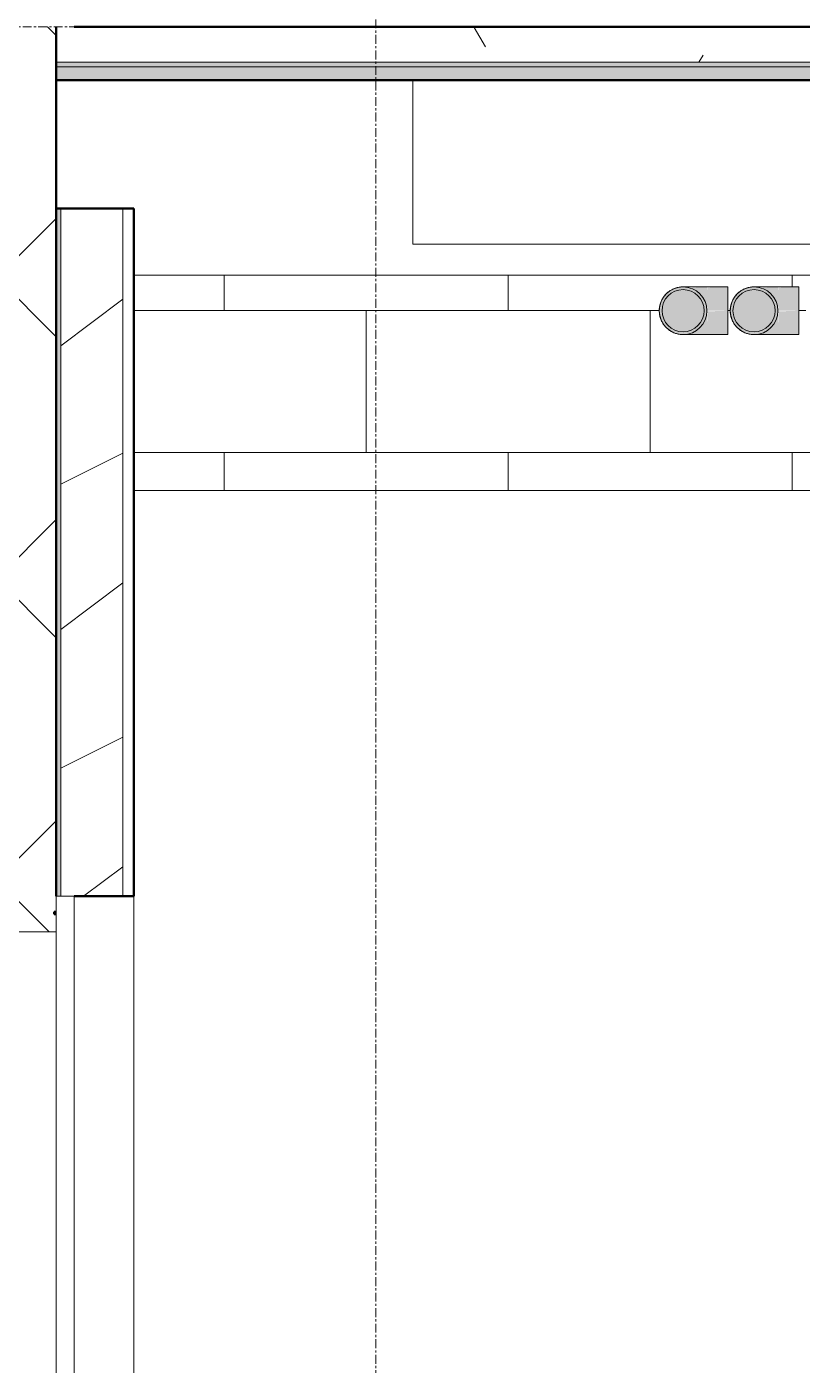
# Model space of a CAD drawing. Header units: inches. Extents: x 9610 to 15331, y -316 to 681.
# Drawn here: x 13620.5 to 13664.2, y 60.6 to 136 of the extents above; entities that cross this region are included whole.
import ezdxf

# ---------------------------------------------------------------- set-up
doc = ezdxf.new("R2010")
doc.units = ezdxf.units.IN
doc.header["$MEASUREMENT"] = 0
doc.linetypes.add('Grid Line 1_2_', pattern=[0.875, 0.5, -0.125, 0.125, -0.125])
for name, color, linetype, lineweight in [('0-2', 55, 'Continuous', 9), ('0-4', 130, 'Continuous', 5), ('0-6', 50, 'Continuous', 9), ('A-FLOR-1', 8, 'Continuous', 5), ('A-FLOR-2', 31, 'Continuous', 5), ('A-FLOR-5', 192, 'Continuous', 50), ('A-FLOR-LEVL-1', 51, 'Grid Line 1_2_', 9), ('A-FLOR-MCUT', 51, 'Continuous', 13), ('A-FLOR-PATT-1', 8, 'Continuous', 9), ('A-GENM-2', 7, 'Continuous', 50), ('A-WALL-1', 135, 'Continuous', 13), ('A-WALL-2', 7, 'Continuous', 50), ('A-WALL-3', 250, 'Continuous', 13), ('A-WALL-5', 8, 'Continuous', 5), ('A-WALL-PATT-1', 253, 'Continuous', 9), ('A-WALL-PATT-2', 50, 'Continuous', 9), ('A-WALL-PATT-3', 45, 'Continuous', 9), ('A-WALL-PATT-4', 55, 'Continuous', 9), ('P-PIPE-1', 55, 'Continuous', 9), ('P-PIPE-3', 94, 'Continuous', 9), ('Q-SPCQ-2', 50, 'Continuous', 9), ('S-BEAM-1', 55, 'Continuous', 9), ('S-GRID-1', 1, 'Grid Line 1_2_', 9)]:
    doc.layers.add(name, color=color, linetype=linetype, lineweight=lineweight)

# ---------------------------------------------------------------- blocks, each defined once
blk = doc.blocks.new('Dimension Lumber - 2x10-V68-BUILDING SECTION - NORTH_SOUTH AT ELEVATOR AND COURTYARD - LOOKING EAST')
at = {"layer": 'S-BEAM-1'}
for q in [(-3479.224, 133), (-3439.749, 123.75)]:
    blk.add_line((-3479.224, 123.75), q, dxfattribs=at)
blk = doc.blocks.new('Elbow - PVC - Sch 40 - Standard-2079255-BUILDING SECTION - NORTH_SOUTH AT ELEVATOR AND COURTYARD - LOOKING EAST')
at = {"layer": 'P-PIPE-1'}
h = blk.add_hatch(color=256, dxfattribs=at)
h.paths.add_polyline_path([(-3464, 118.656), (-3463.652, 118.702), (-3463.306, 118.853), (-3462.965, 119.16), (-3462.825, 119.354), (-3462.702, 119.652), (-3462.671, 120.112), (-3462.702, 120.348), (-3462.853, 120.694), (-3463.16, 121.035), (-3463.406, 121.196), (-3463.693, 121.304), (-3464, 121.344), (-3464.348, 121.298), (-3464.694, 121.147), (-3465.028, 120.849), (-3465.187, 120.615), (-3465.298, 120.348), (-3465.344, 120), (-3465.298, 119.652), (-3465.147, 119.306), (-3464.84, 118.965), (-3464.594, 118.804), (-3464.234, 118.687)], flags=0)
h.paths.add_polyline_path([(-3464, 118.812), (-3464.307, 118.853), (-3464.643, 119.009), (-3464.84, 119.16), (-3465.028, 119.406), (-3465.164, 119.821), (-3465.187, 120), (-3465.147, 120.307), (-3464.95, 120.695), (-3464.785, 120.882), (-3464.594, 121.028), (-3464.234, 121.157), (-3464, 121.187), (-3463.693, 121.147), (-3463.305, 120.95), (-3463.081, 120.737), (-3462.972, 120.594), (-3462.836, 120.18), (-3462.812, 120), (-3462.853, 119.693), (-3462.972, 119.406), (-3463.16, 119.16), (-3463.497, 118.934), (-3463.821, 118.836)], flags=0)
h = blk.add_hatch(color=256, dxfattribs=at)
h.paths.add_polyline_path([(-3462.647, 120), (-3462.625, 120.95), (-3462.656, 121.344), (-3463.367, 121.302), (-3463.425, 121.29), (-3463.573, 121.265), (-3463.245, 121.1), (-3462.948, 120.819), (-3462.817, 120.625), (-3462.702, 120.348), (-3462.652, 120.032)], flags=0)
h.paths.add_polyline_path([(-3462.968, 120.891), (-3463.209, 121.115), (-3463.031, 120.95)], flags=0)
h.paths.add_polyline_path([(-3463.425, 121.29), (-3463.508, 121.336), (-3463.48, 121.298)], flags=0)
h = blk.add_hatch(color=256, dxfattribs=at)
h.paths.add_polyline_path([(-3461.469, 120), (-3461.469, 121.298), (-3462.625, 121.298), (-3462.625, 120)], flags=0)
h.paths.add_polyline_path([(-3462.625, 121.298), (-3461.469, 121.302), (-3461.469, 121.344), (-3462.625, 121.302), (-3462.625, 121.3)], flags=0)
for points in [[(-3462.625, 118.656), (-3462.656, 119.942), (-3462.762, 119.508), (-3462.853, 119.306), (-3463.16, 118.965), (-3463.328, 118.836), (-3463.573, 118.698), (-3463.573, 118.663), (-3462.656, 118.656)], [(-3462.625, 118.656), (-3461.469, 118.656), (-3461.469, 120), (-3462.625, 119.959), (-3462.625, 118.656)]]:
    blk.add_hatch(color=256, dxfattribs=at).paths.add_polyline_path(points, flags=0)
for p, q in [((-3461.469, 121.344), (-3462.625, 121.344)), ((-3461.469, 121.344), (-3461.469, 120)), ((-3461.469, 120), (-3461.469, 118.656)), ((-3462.625, 118.656), (-3461.469, 118.656))]:
    blk.add_line(p, q, dxfattribs=at)
at = {"layer": 'P-PIPE-1', "flags": 128}
for points in [[(-3465.344, 120), (-3465.343, 120.054), (-3465.34, 120.107), (-3465.334, 120.161), (-3465.327, 120.214), (-3465.317, 120.267), (-3465.305, 120.319), (-3465.292, 120.371), (-3465.276, 120.423), (-3465.258, 120.473), (-3465.238, 120.523), (-3465.216, 120.572), (-3465.192, 120.621), (-3465.166, 120.668), (-3465.139, 120.714), (-3465.109, 120.759), (-3465.078, 120.803), (-3465.045, 120.845), (-3465.01, 120.886), (-3464.974, 120.926), (-3464.936, 120.964), (-3464.897, 121.001), (-3464.856, 121.036), (-3464.814, 121.069), (-3464.771, 121.101), (-3464.726, 121.131), (-3464.68, 121.159), (-3464.633, 121.185), (-3464.586, 121.21), (-3464.537, 121.232), (-3464.487, 121.253), (-3464.437, 121.271), (-3464.385, 121.288), (-3464.334, 121.302), (-3464.281, 121.314), (-3464.228, 121.324), (-3464.175, 121.333), (-3464.122, 121.338), (-3464.068, 121.342), (-3464.015, 121.344), (-3464, 121.344)], [(-3464, 121.344), (-3463.999, 121.344), (-3463.996, 121.344), (-3463.99, 121.344), (-3463.982, 121.344), (-3463.973, 121.344), (-3463.961, 121.344), (-3463.946, 121.344), (-3463.93, 121.344), (-3463.912, 121.344), (-3463.891, 121.344), (-3463.869, 121.344), (-3463.845, 121.344), (-3463.818, 121.344), (-3463.79, 121.344), (-3463.76, 121.344), (-3463.728, 121.344), (-3463.694, 121.344), (-3463.659, 121.344), (-3463.622, 121.344), (-3463.583, 121.344), (-3463.543, 121.344), (-3463.501, 121.344), (-3463.458, 121.344), (-3463.413, 121.344), (-3463.368, 121.344), (-3463.321, 121.344), (-3463.273, 121.344), (-3463.224, 121.344), (-3463.174, 121.344), (-3463.123, 121.344), (-3463.071, 121.344), (-3463.019, 121.344), (-3462.966, 121.344), (-3462.913, 121.344), (-3462.858, 121.344), (-3462.804, 121.344), (-3462.749, 121.344), (-3462.695, 121.344), (-3462.64, 121.344), (-3462.625, 121.344)], [(-3464, 118.656), (-3464.054, 118.657), (-3464.107, 118.66), (-3464.161, 118.666), (-3464.214, 118.673), (-3464.267, 118.683), (-3464.319, 118.695), (-3464.371, 118.708), (-3464.423, 118.724), (-3464.473, 118.742), (-3464.523, 118.762), (-3464.572, 118.784), (-3464.621, 118.808), (-3464.668, 118.834), (-3464.714, 118.861), (-3464.759, 118.891), (-3464.803, 118.922), (-3464.845, 118.955), (-3464.886, 118.99), (-3464.926, 119.026), (-3464.964, 119.064), (-3465.001, 119.103), (-3465.036, 119.144), (-3465.069, 119.186), (-3465.101, 119.229), (-3465.131, 119.274), (-3465.159, 119.32), (-3465.185, 119.367), (-3465.21, 119.414), (-3465.232, 119.463), (-3465.253, 119.513), (-3465.271, 119.563), (-3465.288, 119.615), (-3465.302, 119.666), (-3465.314, 119.719), (-3465.324, 119.772), (-3465.333, 119.825), (-3465.338, 119.878), (-3465.342, 119.932), (-3465.344, 119.985), (-3465.344, 120)], [(-3462.625, 118.656), (-3462.68, 118.656), (-3462.735, 118.656), (-3462.789, 118.656), (-3462.844, 118.656), (-3462.898, 118.656), (-3462.952, 118.656), (-3463.005, 118.656), (-3463.057, 118.656), (-3463.109, 118.656), (-3463.16, 118.656), (-3463.211, 118.656), (-3463.26, 118.656), (-3463.308, 118.656), (-3463.355, 118.656), (-3463.401, 118.656), (-3463.446, 118.656), (-3463.489, 118.656), (-3463.532, 118.656), (-3463.572, 118.656), (-3463.611, 118.656), (-3463.649, 118.656), (-3463.685, 118.656), (-3463.719, 118.656), (-3463.751, 118.656), (-3463.782, 118.656), (-3463.811, 118.656), (-3463.838, 118.656), (-3463.863, 118.656), (-3463.886, 118.656), (-3463.907, 118.656), (-3463.925, 118.656), (-3463.942, 118.656), (-3463.957, 118.656), (-3463.97, 118.656), (-3463.98, 118.656), (-3463.988, 118.656), (-3463.994, 118.656), (-3463.998, 118.656), (-3464, 118.656)]]:
    blk.add_lwpolyline(points, dxfattribs=at)
at = {"layer": 'P-PIPE-1'}
for start, end in [(0, 180), (180, 360)]:
    blk.add_arc((-3464, 120), 1.344, start, end, dxfattribs=at)
blk = doc.blocks.new('Elbow - PVC - Sch 40 - Standard-V69-BUILDING SECTION - NORTH_SOUTH AT ELEVATOR AND COURTYARD - LOOKING EAST')
at = {"layer": 'P-PIPE-1'}
h = blk.add_hatch(color=256, dxfattribs=at)
h.paths.add_polyline_path([(-3460, 118.656), (-3459.652, 118.702), (-3459.306, 118.853), (-3458.965, 119.16), (-3458.825, 119.354), (-3458.702, 119.652), (-3458.671, 120.112), (-3458.702, 120.348), (-3458.853, 120.694), (-3459.16, 121.035), (-3459.406, 121.196), (-3459.693, 121.304), (-3460.013, 121.342), (-3460.348, 121.298), (-3460.694, 121.147), (-3461.028, 120.849), (-3461.187, 120.615), (-3461.298, 120.348), (-3461.344, 120), (-3461.298, 119.652), (-3461.147, 119.306), (-3460.84, 118.965), (-3460.594, 118.804), (-3460.307, 118.696), (-3460.013, 118.658)], flags=0)
h.paths.add_polyline_path([(-3460, 118.812), (-3460.307, 118.853), (-3460.643, 119.009), (-3460.84, 119.16), (-3461.028, 119.406), (-3461.164, 119.821), (-3461.173, 120.112), (-3461.147, 120.307), (-3460.95, 120.695), (-3460.785, 120.882), (-3460.594, 121.028), (-3460.307, 121.147), (-3460, 121.187), (-3459.693, 121.147), (-3459.305, 120.95), (-3459.081, 120.737), (-3458.972, 120.594), (-3458.836, 120.18), (-3458.812, 120), (-3458.853, 119.693), (-3458.972, 119.406), (-3459.16, 119.16), (-3459.497, 118.934), (-3459.821, 118.836)], flags=0)
h = blk.add_hatch(color=256, dxfattribs=at)
h.paths.add_polyline_path([(-3458.647, 120), (-3458.625, 120.95), (-3458.656, 121.344), (-3459.367, 121.302), (-3459.425, 121.29), (-3459.573, 121.265), (-3459.245, 121.1), (-3458.948, 120.819), (-3458.817, 120.625), (-3458.702, 120.348), (-3458.652, 120.032)], flags=0)
h.paths.add_polyline_path([(-3458.968, 120.891), (-3459.209, 121.115), (-3459.031, 120.95)], flags=0)
h.paths.add_polyline_path([(-3459.425, 121.29), (-3459.508, 121.336), (-3459.48, 121.298)], flags=0)
h = blk.add_hatch(color=256, dxfattribs=at)
h.paths.add_polyline_path([(-3457.469, 120), (-3457.469, 121.298), (-3458.625, 121.298), (-3458.625, 120)], flags=0)
h.paths.add_polyline_path([(-3458.625, 121.298), (-3457.469, 121.302), (-3457.469, 121.344), (-3458.625, 121.302), (-3458.625, 121.3)], flags=0)
for points in [[(-3458.625, 118.656), (-3458.656, 119.942), (-3458.762, 119.508), (-3458.853, 119.306), (-3459.16, 118.965), (-3459.328, 118.836), (-3459.573, 118.698), (-3459.573, 118.663), (-3458.656, 118.656)], [(-3458.625, 118.656), (-3457.469, 118.656), (-3457.469, 120), (-3458.625, 119.959), (-3458.625, 118.656)]]:
    blk.add_hatch(color=256, dxfattribs=at).paths.add_polyline_path(points, flags=0)
for p, q in [((-3457.469, 121.344), (-3458.625, 121.344)), ((-3457.469, 121.344), (-3457.469, 120)), ((-3457.469, 120), (-3457.469, 118.656)), ((-3458.625, 118.656), (-3457.469, 118.656))]:
    blk.add_line(p, q, dxfattribs=at)
at = {"layer": 'P-PIPE-1', "flags": 128}
for points in [[(-3461.344, 120), (-3461.343, 120.054), (-3461.34, 120.107), (-3461.334, 120.161), (-3461.327, 120.214), (-3461.317, 120.267), (-3461.305, 120.319), (-3461.292, 120.371), (-3461.276, 120.423), (-3461.258, 120.473), (-3461.238, 120.523), (-3461.216, 120.572), (-3461.192, 120.621), (-3461.166, 120.668), (-3461.139, 120.714), (-3461.109, 120.759), (-3461.078, 120.803), (-3461.045, 120.845), (-3461.01, 120.886), (-3460.974, 120.926), (-3460.936, 120.964), (-3460.897, 121.001), (-3460.856, 121.036), (-3460.814, 121.069), (-3460.771, 121.101), (-3460.726, 121.131), (-3460.68, 121.159), (-3460.633, 121.185), (-3460.586, 121.21), (-3460.537, 121.232), (-3460.487, 121.253), (-3460.437, 121.271), (-3460.385, 121.288), (-3460.334, 121.302), (-3460.281, 121.314), (-3460.228, 121.324), (-3460.175, 121.333), (-3460.122, 121.338), (-3460.068, 121.342), (-3460.015, 121.344), (-3460, 121.344)], [(-3460, 121.344), (-3459.999, 121.344), (-3459.996, 121.344), (-3459.99, 121.344), (-3459.982, 121.344), (-3459.973, 121.344), (-3459.961, 121.344), (-3459.946, 121.344), (-3459.93, 121.344), (-3459.912, 121.344), (-3459.891, 121.344), (-3459.869, 121.344), (-3459.845, 121.344), (-3459.818, 121.344), (-3459.79, 121.344), (-3459.76, 121.344), (-3459.728, 121.344), (-3459.694, 121.344), (-3459.659, 121.344), (-3459.622, 121.344), (-3459.583, 121.344), (-3459.543, 121.344), (-3459.501, 121.344), (-3459.458, 121.344), (-3459.413, 121.344), (-3459.368, 121.344), (-3459.321, 121.344), (-3459.273, 121.344), (-3459.224, 121.344), (-3459.174, 121.344), (-3459.123, 121.344), (-3459.071, 121.344), (-3459.019, 121.344), (-3458.966, 121.344), (-3458.913, 121.344), (-3458.858, 121.344), (-3458.804, 121.344), (-3458.749, 121.344), (-3458.695, 121.344), (-3458.64, 121.344), (-3458.625, 121.344)], [(-3460.013, 118.656), (-3460.054, 118.657), (-3460.107, 118.66), (-3460.161, 118.666), (-3460.214, 118.673), (-3460.267, 118.683), (-3460.319, 118.695), (-3460.371, 118.708), (-3460.423, 118.724), (-3460.473, 118.742), (-3460.523, 118.762), (-3460.572, 118.784), (-3460.621, 118.808), (-3460.668, 118.834), (-3460.714, 118.861), (-3460.759, 118.891), (-3460.803, 118.922), (-3460.845, 118.955), (-3460.886, 118.99), (-3460.926, 119.026), (-3460.964, 119.064), (-3461.001, 119.103), (-3461.036, 119.144), (-3461.069, 119.186), (-3461.101, 119.229), (-3461.131, 119.274), (-3461.159, 119.32), (-3461.185, 119.367), (-3461.21, 119.414), (-3461.232, 119.463), (-3461.253, 119.513), (-3461.271, 119.563), (-3461.288, 119.615), (-3461.302, 119.666), (-3461.314, 119.719), (-3461.324, 119.772), (-3461.333, 119.825), (-3461.338, 119.878), (-3461.342, 119.932), (-3461.344, 119.985), (-3461.344, 120)], [(-3458.625, 118.656), (-3458.68, 118.656), (-3458.735, 118.656), (-3458.789, 118.656), (-3458.844, 118.656), (-3458.898, 118.656), (-3458.952, 118.656), (-3459.005, 118.656), (-3459.057, 118.656), (-3459.109, 118.656), (-3459.16, 118.656), (-3459.211, 118.656), (-3459.26, 118.656), (-3459.308, 118.656), (-3459.355, 118.656), (-3459.401, 118.656), (-3459.446, 118.656), (-3459.489, 118.656), (-3459.532, 118.656), (-3459.572, 118.656), (-3459.611, 118.656), (-3459.649, 118.656), (-3459.685, 118.656), (-3459.719, 118.656), (-3459.751, 118.656), (-3459.782, 118.656), (-3459.811, 118.656), (-3459.838, 118.656), (-3459.863, 118.656), (-3459.886, 118.656), (-3459.907, 118.656), (-3459.925, 118.656), (-3459.942, 118.656), (-3459.957, 118.656), (-3459.97, 118.656), (-3459.98, 118.656), (-3459.988, 118.656), (-3459.994, 118.656), (-3459.998, 118.656), (-3460, 118.656)]]:
    blk.add_lwpolyline(points, dxfattribs=at)
at = {"layer": 'P-PIPE-1'}
for start, end in [(0, 180), (180, 360)]:
    blk.add_arc((-3460, 120), 1.344, start, end, dxfattribs=at)
blk = doc.blocks.new('CTR - 1st Phase - Common Walls_rvt-2-BUILDING SECTION - NORTH_SOUTH AT ELEVATOR AND COURTYARD - LOOKING EAST')
at = {"layer": 'A-WALL-5'}
blk.add_hatch(color=256, dxfattribs=at).paths.add_polyline_path([(-3499.074, 87), (-3499.074, 125.75), (-3499.324, 125.75), (-3499.324, 87)], flags=0)
at = {"layer": 'A-WALL-PATT-1'}
h = blk.add_hatch(dxfattribs=at)
h.set_pattern_fill('FP_57', color=256, style=0, pattern_type=2)
h.set_pattern_definition([(216.87, (-3005.926, 154.825), (47.980943, 31.987086), [7.997, -71.971]), (206.565, (-2996.33, 150.027), (-15.99371, -15.99413), [17.881, -17.881]), (198.435, (-2996.33, 142.03), (-31.98674, -15.99388), [10.115, -40.461])])
h.paths.add_polyline_path([(-3498.324, 87), (-3495.574, 87), (-3495.574, 125.75), (-3499.074, 125.75), (-3499.074, 87), (-3498.449, 87)], flags=0)
at = {"layer": 'A-WALL-PATT-2'}
h = blk.add_hatch(dxfattribs=at)
h.set_pattern_fill('FP_37', color=256, style=0, pattern_type=2)
h.set_pattern_definition([(0, (-3012.324, 138.832), (30.72, 7.68), [1.267, -21.773, 1.267, -21.773, -122.88]), (0, (-3012.324, 138.832), (30.72, 7.68), [-46.08, 1.267, -44.813, 1.267, -21.773, -53.76]), (0, (-3012.324, 138.832), (30.72, 7.68), [-115.2, 1.267, -14.093, 1.267, -37.133]), (120, (-3000.804, 142.672), (-22.01108, 22.7643), [1.267, -21.773, 1.267, -21.773, -122.88]), (120, (-3000.804, 142.672), (-22.01108, 22.7643), [-46.08, 1.267, -44.813, 1.267, -21.773, -53.76]), (120, (-3000.804, 142.672), (-22.01108, 22.7643), [-115.2, 1.267, -14.093, 1.267, -37.133]), (240, (-2996.964, 158.032), (-8.70892, -30.4443), [1.267, -21.773, 1.267, -21.773, -122.88]), (240, (-2996.964, 158.032), (-8.70892, -30.4443), [-46.08, 1.267, -44.813, 1.267, -21.773, -53.76]), (240, (-2996.964, 158.032), (-8.70892, -30.4443), [-115.2, 1.267, -14.093, 1.267, -37.133])])
h.paths.add_polyline_path([(-3494.949, 87), (-3494.949, 125.75), (-3495.574, 125.75), (-3495.574, 87)], flags=0)
at = {"layer": 'P-PIPE-1'}
for points in [[(-3464, 118.812), (-3463.636, 118.877), (-3463.406, 118.972), (-3463.16, 119.16), (-3462.972, 119.406), (-3462.85, 119.714), (-3462.827, 120.112), (-3462.903, 120.427), (-3463.032, 120.672), (-3463.16, 120.84), (-3463.463, 121.052), (-3463.82, 121.164), (-3464, 121.187), (-3464.307, 121.147), (-3464.594, 121.028), (-3464.84, 120.84), (-3465.045, 120.553), (-3465.164, 120.179), (-3465.175, 119.902), (-3465.13, 119.652), (-3465.028, 119.406), (-3464.84, 119.16), (-3464.594, 118.972), (-3464.179, 118.836)], [(-3460, 118.812), (-3459.636, 118.877), (-3459.406, 118.972), (-3459.16, 119.16), (-3458.972, 119.406), (-3458.85, 119.714), (-3458.827, 120.112), (-3458.903, 120.427), (-3459.032, 120.672), (-3459.16, 120.84), (-3459.463, 121.052), (-3459.82, 121.164), (-3460.013, 121.186), (-3460.307, 121.147), (-3460.594, 121.028), (-3460.84, 120.84), (-3461.045, 120.553), (-3461.164, 120.179), (-3461.175, 119.902), (-3461.147, 119.693), (-3461.028, 119.406), (-3460.84, 119.16), (-3460.594, 118.972), (-3460.179, 118.836), (-3460.013, 118.814)]]:
    blk.add_hatch(color=256, dxfattribs=at).paths.add_polyline_path(points, flags=0)
at = {"layer": 'A-WALL-1'}
for p, q in [((-3408.924, 109.875), (-3494.949, 109.875)), ((-3494.949, 87), (-3494.949, 0))]:
    blk.add_line(p, q, dxfattribs=at)
at = {"layer": 'A-WALL-2'}
for p, q in [((-3499.324, 125.75), (-3499.324, 87)), ((-3494.949, 125.75), (-3499.324, 125.75)), ((-3494.949, 87), (-3494.949, 125.75)), ((-3494.949, 87), (-3498.324, 87))]:
    blk.add_line(p, q, dxfattribs=at)
at = {"layer": 'A-WALL-3'}
for p, q in [((-3499.074, 125.75), (-3499.074, 87)), ((-3495.574, 125.75), (-3495.574, 87))]:
    blk.add_line(p, q, dxfattribs=at)
at = {"layer": 'P-PIPE-3'}
for centre, radius, start, end in [((-3464, 120), 1.188, 0, 180), ((-3460, 120), 1.188, 0, 180), ((-3464, 120), 1.187, 180, 0), ((-3460, 120), 1.187, 180, 0)]:
    blk.add_arc(centre, radius, start, end, dxfattribs=at)
at = {"layer": '0-2'}
for name in ['Dimension Lumber - 2x10-V68-BUILDING SECTION - NORTH_SOUTH AT ELEVATOR AND COURTYARD - LOOKING EAST', 'Elbow - PVC - Sch 40 - Standard-2079255-BUILDING SECTION - NORTH_SOUTH AT ELEVATOR AND COURTYARD - LOOKING EAST', 'Elbow - PVC - Sch 40 - Standard-V69-BUILDING SECTION - NORTH_SOUTH AT ELEVATOR AND COURTYARD - LOOKING EAST']:
    blk.add_blockref(name, (0, 0), dxfattribs=at)
blk = doc.blocks.new('Elevator Door-Center - 48_ x 84_-2010369-BUILDING SECTION - NORTH_SOUTH AT ELEVATOR AND COURTYARD - LOOKING EAST')
at = {"layer": 'Q-SPCQ-2'}
for p, q in [((-3499.324, 0), (-3499.324, 87)), ((-3498.324, 87), (-3499.324, 87)), ((-3498.324, 87), (-3498.324, 0)), ((-3499.324, 85), (-3507.324, 85))]:
    blk.add_line(p, q, dxfattribs=at)
blk = doc.blocks.new('Otis_G2S_06102019171910 - Otis_G2S_06102019171910-2044336-BUILDING SECTION - NORTH_SOUTH AT ELEVATOR AND COURTYARD - LOOKING EAST')
at = {"layer": 'A-GENM-2'}
for p, q in [((-3499.449, 86.125), (-3499.324, 86.125)), ((-3499.449, 86.125), (-3499.449, 86)), ((-3499.324, 86), (-3499.449, 86))]:
    blk.add_line(p, q, dxfattribs=at)
blk = doc.blocks.new('CTR - 1st Phase -Stairs _ Elevators_rvt-2-BUILDING SECTION - NORTH_SOUTH AT ELEVATOR AND COURTYARD - LOOKING EAST')
at = {"layer": 'A-WALL-PATT-3'}
h = blk.add_hatch(dxfattribs=at)
h.set_pattern_fill('FP_82', color=256, style=0, pattern_type=2)
h.set_pattern_definition([(45, (-3012.324, 138.832), (-8.48528, 8.48528), []), (135, (-3012.324, 138.832), (-8.48528, -8.48528), [])])
h.paths.add_polyline_path([(-3505.964, -43), (-3499.324, -43), (-3499.324, 0), (-3507.324, 0), (-3507.324, -43)], flags=0)
h.paths.add_polyline_path([(-3507.324, 85), (-3499.324, 85), (-3499.324, 136), (-3507.324, 136), (-3507.324, 86)], flags=0)
h.paths.add_polyline_path([(-3500.174, 221), (-3499.324, 221), (-3499.324, 268), (-3507.324, 268), (-3507.324, 221), (-3502.063, 221)], flags=0)
h.paths.add_polyline_path([(-3506.266, 353), (-3499.324, 353), (-3499.324, 436), (-3507.324, 436), (-3507.324, 353)], flags=0)
at = {"layer": 'A-WALL-PATT-4'}
h = blk.add_hatch(dxfattribs=at)
h.set_pattern_fill('FP_81', color=256, style=0, pattern_type=2)
h.set_pattern_definition([(0, (-3208.374, 0), (0, 8), []), (90, (-3208.374, 0), (-8, 8), [8, -8])])
h.paths.add_polyline_path([(-3439.749, -128), (-3439.749, -127.75), (-3359.712, -127.75), (-3359.712, -32), (-3407.86, -32), (-3407.86, -17), (-3401.36, -17), (-3401.36, -16), (-3488.249, -16), (-3488.249, -4), (-3499.324, -4), (-3499.324, -41), (-3498.324, -41), (-3498.324, -128), (-3464.234, -128)], flags=0)
h.paths.add_polyline_path([(-3464.234, 109.875), (-3408.924, 109.875), (-3408.924, 118.812), (-3453.226, 118.812), (-3453.226, 118.656), (-3455.259, 118.698), (-3455.331, 118.728), (-3455.45, 118.696), (-3455.793, 118.661), (-3456.105, 118.702), (-3456.429, 118.836), (-3456.793, 119.16), (-3456.921, 119.328), (-3457.056, 119.652), (-3457.087, 120.112), (-3457.056, 120.348), (-3456.904, 120.694), (-3456.597, 121.035), (-3456.429, 121.164), (-3456.065, 121.304), (-3455.757, 121.344), (-3455.41, 121.34), (-3454.382, 121.344), (-3453.226, 121.344), (-3453.226, 121.187), (-3408.924, 121.187), (-3408.924, 122), (-3494.949, 122), (-3494.949, 109.875)], flags=0)
h.paths.add_polyline_path([(-3461.469, 118.656), (-3463.502, 118.698), (-3463.573, 118.728), (-3463.693, 118.696), (-3464, 118.656), (-3464.348, 118.702), (-3464.694, 118.853), (-3465.035, 119.16), (-3465.164, 119.328), (-3465.298, 119.652), (-3465.344, 120), (-3465.298, 120.348), (-3465.147, 120.694), (-3464.84, 121.035), (-3464.672, 121.164), (-3464.234, 121.313), (-3464, 121.344), (-3463.652, 121.34), (-3462.625, 121.344), (-3461.469, 121.344), (-3461.469, 118.702)], flags=0)
h.paths.add_polyline_path([(-3458.625, 118.656), (-3459.502, 118.698), (-3459.573, 118.728), (-3459.693, 118.696), (-3460.013, 118.658), (-3460.348, 118.702), (-3460.672, 118.836), (-3461.035, 119.16), (-3461.164, 119.328), (-3461.298, 119.652), (-3461.329, 120.112), (-3461.298, 120.348), (-3461.147, 120.694), (-3460.84, 121.035), (-3460.672, 121.164), (-3460.307, 121.304), (-3460, 121.344), (-3459.652, 121.34), (-3458.625, 121.344), (-3457.469, 121.344), (-3457.469, 118.656)], flags=0)
h.paths.add_polyline_path([(-3462.647, 120), (-3462.656, 120), (-3462.648, 119.99)], flags=0)
h.paths.add_polyline_path([(-3458.702, 119.652), (-3458.665, 120.112), (-3458.656, 120)], flags=0)
h.paths.add_polyline_path([(-3454.459, 119.652), (-3454.422, 120.112), (-3454.414, 119.999), (-3454.454, 119.693)], flags=0)
at = {"layer": 'A-WALL-1'}
blk.add_line((-3408.924, 122), (-3494.949, 122), dxfattribs=at)
at = {"layer": 'A-WALL-2'}
blk.add_line((-3499.324, 136), (-3499.324, 87), dxfattribs=at)
at = {"layer": '0-6'}
for name in ['Otis_G2S_06102019171910 - Otis_G2S_06102019171910-2044336-BUILDING SECTION - NORTH_SOUTH AT ELEVATOR AND COURTYARD - LOOKING EAST', 'Elevator Door-Center - 48_ x 84_-2010369-BUILDING SECTION - NORTH_SOUTH AT ELEVATOR AND COURTYARD - LOOKING EAST']:
    blk.add_blockref(name, (0, 0), dxfattribs=at)

msp = doc.modelspace()

# ---------------------------------------------------------------- hatches: boundary and pattern name
at = {"layer": 'A-FLOR-1'}
msp.add_hatch(color=256, dxfattribs=at).paths.add_polyline_path([(13681.742, 133.75), (13681.742, 134), (13622.167, 134), (13622.167, 133.75), (13674.14, 133.75)], flags=0)
at = {"layer": 'A-FLOR-2'}
msp.add_hatch(color=256, dxfattribs=at).paths.add_polyline_path([(13681.742, 133), (13681.742, 133.75), (13622.167, 133.75), (13622.167, 133), (13674.14, 133)], flags=0)
at = {"layer": 'A-FLOR-PATT-1'}
h = msp.add_hatch(dxfattribs=at)
h.set_pattern_fill('FP_37', color=256, style=0, pattern_type=2)
h.set_pattern_definition([(0, (14109.167, 138.832), (30.72, 7.68), [1.267, -21.773, 1.267, -21.773, -122.88]), (0, (14109.167, 138.832), (30.72, 7.68), [-46.08, 1.267, -44.813, 1.267, -21.773, -53.76]), (0, (14109.167, 138.832), (30.72, 7.68), [-115.2, 1.267, -14.093, 1.267, -37.133]), (120, (14120.687, 142.672), (-22.01108, 22.7643), [1.267, -21.773, 1.267, -21.773, -122.88]), (120, (14120.687, 142.672), (-22.01108, 22.7643), [-46.08, 1.267, -44.813, 1.267, -21.773, -53.76]), (120, (14120.687, 142.672), (-22.01108, 22.7643), [-115.2, 1.267, -14.093, 1.267, -37.133]), (240, (14124.527, 158.032), (-8.70892, -30.4443), [1.267, -21.773, 1.267, -21.773, -122.88]), (240, (14124.527, 158.032), (-8.70892, -30.4443), [-46.08, 1.267, -44.813, 1.267, -21.773, -53.76]), (240, (14124.527, 158.032), (-8.70892, -30.4443), [-115.2, 1.267, -14.093, 1.267, -37.133])])
h.paths.add_polyline_path([(13625.917, 134), (13681.742, 134), (13681.742, 136), (13622.167, 136), (13622.167, 134), (13623.489, 134)], flags=0)

# ---------------------------------------------------------------- linework, layer by layer
at = {"layer": 'A-FLOR-5'}
for p, q in [((13622.167, 133), (13622.167, 136)), ((13623.167, 136), (13718.692, 136)), ((13622.167, 133), (13712.567, 133))]:
    msp.add_line(p, q, dxfattribs=at)
at = {"layer": 'A-FLOR-LEVL-1'}
msp.add_line((12953.526, 136), (15306.534, 136), dxfattribs=at)
at = {"layer": 'A-FLOR-MCUT'}
for p, q in [((13718.692, 134), (13622.167, 134)), ((13718.692, 133.75), (13622.167, 133.75))]:
    msp.add_line(p, q, dxfattribs=at)
at = {"layer": 'S-GRID-1'}
msp.add_line((13640.167, -159.836), (13640.167, 470.5), dxfattribs=at)

# ---------------------------------------------------------------- block references
at = {"layer": '0-4'}
for name in ['CTR - 1st Phase -Stairs _ Elevators_rvt-2-BUILDING SECTION - NORTH_SOUTH AT ELEVATOR AND COURTYARD - LOOKING EAST', 'CTR - 1st Phase - Common Walls_rvt-2-BUILDING SECTION - NORTH_SOUTH AT ELEVATOR AND COURTYARD - LOOKING EAST']:
    msp.add_blockref(name, (17121.491, 0), dxfattribs=at)

doc.saveas('drawing.dxf')
